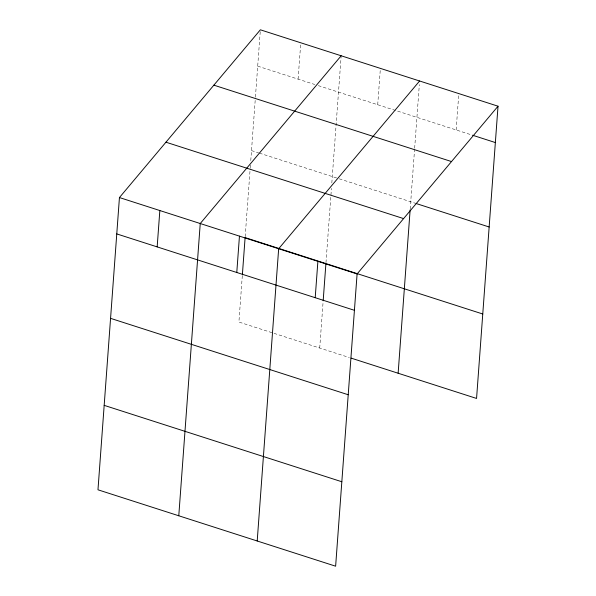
<?xml version="1.0" encoding="UTF-8"?>
<svg xmlns="http://www.w3.org/2000/svg" width="596" height="596" viewBox="0 0 596 596"><rect width="100%" height="100%" fill="white"/><g stroke="black" fill="none" stroke-linecap="round" stroke-linejoin="round"><path stroke-width="0.45" stroke-dasharray="2.98 2.23" d="M242.304 275.739L238.907 322.049L349.338 357.548M245.172 236.694L250.164 168.72M250.231 167.819L250.432 165.099M250.767 160.562L255.364 97.93M255.431 97.021L260.37 29.8M298.097 79.141L300.771 42.785M319.709 348.019L323.106 301.71M325.975 262.672L331.436 188.351M331.83 182.92L341.106 56.687M377.715 104.732L380.382 68.384M410.197 209.032L414.592 149.119M414.66 148.21L419.331 84.625M456.141 129.943L458.808 93.594M257.695 66.149L314.785 84.505M318.301 85.63L472.695 135.27M251.497 150.594L258.522 152.852M259.402 153.135L338.401 178.532M339.273 178.815L415.084 203.184"/><path stroke-width="0.89" d="M119.438 197.552L97.975 489.8L335.63 566.2L357.093 273.951L498.025 106.2L260.37 29.8L119.438 197.552L357.093 273.951M157.165 246.893L159.84 210.544M178.778 515.778L200.241 223.53L341.173 55.778M236.783 272.491L239.45 236.135M242.371 274.83L245.105 237.603L284.627 250.305M257.204 540.989L278.667 248.741L419.599 80.989M315.209 297.702L317.884 261.346M323.174 300.809L325.908 263.574L285.506 250.588M398.135 373.238L410.13 209.941M498.025 106.2L476.562 398.448L351.081 358.107M472.695 135.27L495.358 142.556M213.86 85.161L451.515 161.561M415.956 203.467L489.152 226.994M165.941 142.198L403.604 218.598M326.779 263.857L482.767 314.003M116.764 233.908L354.426 310.307M110.565 318.353L348.22 394.753M104.173 405.355L341.836 481.754"/></g></svg>
